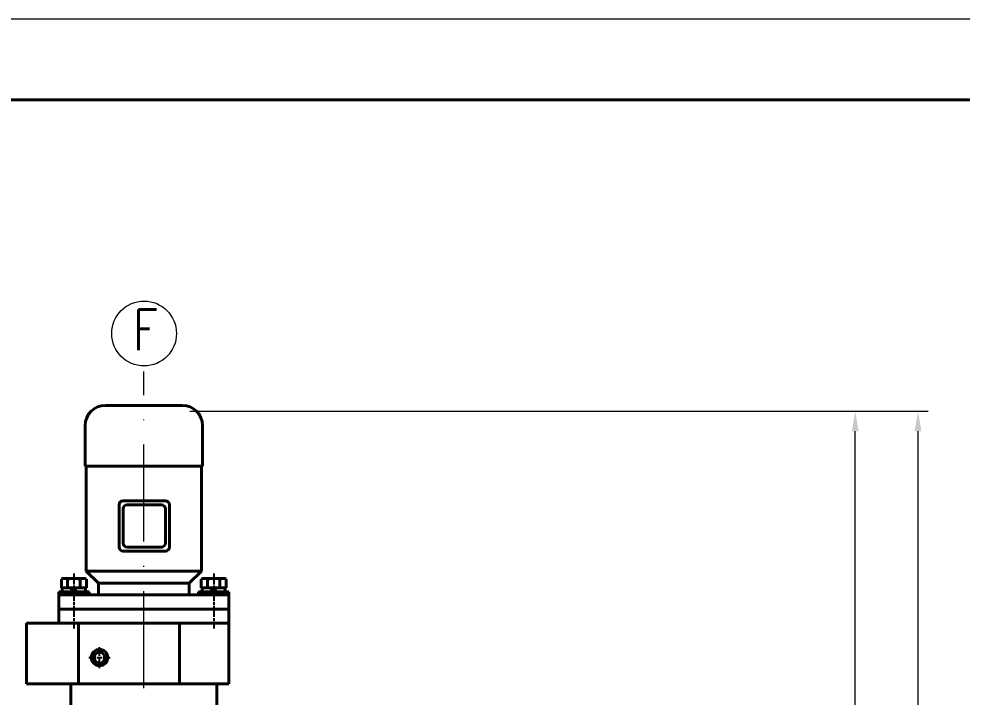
# Model space of a CAD drawing. Header units: millimetres. Extents: x 3080 to 3710, y -594 to 0.
# Drawn here: x 3186.5 to 3303, y -84.1 to -0.4 of the extents above; entities that cross this region are included whole.
import ezdxf

# ---------------------------------------------------------------- set-up
doc = ezdxf.new("R2010")
doc.units = ezdxf.units.MM
doc.linetypes.add('ACAD_ISO10W100', pattern=[18, 12, -3, 0, -3])
doc.linetypes.add('CENTER', pattern=[2, 1.25, -0.25, 0.25, -0.25])
doc.layers.add('中心线', color=1, linetype='CENTER')
for name, color, linetype, lineweight in [('点划线', 7, 'ACAD_ISO10W100', 20), ('粗实线', 7, 'Continuous', 40), ('细实线', 7, 'Continuous', 20)]:
    doc.layers.add(name, color=color, linetype=linetype, lineweight=lineweight)
doc.styles.add('样式 1', font='txt.shx', dxfattribs={"width": 0.8, "bigfont": 'hztxt.shx'})

msp = doc.modelspace()

# ---------------------------------------------------------------- linework, layer by layer
at = {"layer": '中心线', "color": 7}
for p, q in [((3193.3146, -68.8547), (3193.3146, -75.5237)), ((3193.3146, -68.9701), (3193.3146, -75.6391)), ((3210.5821, -68.8547), (3210.5821, -75.5237)), ((3210.5821, -68.9701), (3210.5821, -75.6391)), ((3196.4774, -80.5235), (3196.4774, -77.9592))]:
    msp.add_line(p, q, dxfattribs=at)
at = {"layer": '中心线', "color": 7, "ltscale": 0.5}
msp.add_line((3195.1494, -79.2379), (3197.8055, -79.2379), dxfattribs=at)
at = {"layer": '点划线', "color": 7}
msp.add_line((3201.9481, -336.418), (3201.9484, -43.9225), dxfattribs=at)
at = {"layer": '粗实线', "color": 7}
for p, q in [((3105.3252, -10.3636), (3490.3252, -10.3636)), ((3197.1984, -48.0898), (3206.6984, -48.0898)), ((3194.6984, -55.5898), (3194.6984, -50.5898)), ((3209.1984, -55.5898), (3209.1984, -50.5898)), ((3194.6984, -55.5898), (3209.1984, -55.5898)), ((3194.8393, -68.5503), (3194.8393, -55.5898)), ((3209.0574, -68.5503), (3209.0574, -55.5898)), ((3194.8393, -68.5503), (3209.0574, -68.5503)), ((3194.8393, -68.5503), (3196.3393, -70.0503)), ((3209.0574, -68.5503), (3207.5574, -70.0503)), ((3191.7672, -69.5615), (3191.9561, -69.4525)), ((3191.7672, -70.6189), (3191.7672, -69.5615)), ((3194.6732, -69.4525), (3191.9561, -69.4525)), ((3192.5409, -69.5615), (3192.5409, -70.6189)), ((3194.0883, -69.5615), (3194.0883, -70.6189)), ((3194.862, -69.5615), (3194.6732, -69.4525)), ((3194.862, -70.6189), (3194.862, -69.5615)), ((3209.0347, -69.5615), (3209.2236, -69.4525)), ((3209.0347, -70.6189), (3209.0347, -69.5615)), ((3209.2236, -69.4525), (3211.9407, -69.4525)), ((3209.8084, -69.5615), (3209.8084, -70.6189)), ((3211.3558, -69.5615), (3211.3558, -70.6189)), ((3212.1295, -69.5615), (3211.9407, -69.4525)), ((3212.1295, -70.6189), (3212.1295, -69.5615)), ((3194.862, -70.6189), (3191.7672, -70.6189)), ((3191.8838, -70.6189), (3194.7454, -70.6189)), ((3191.8838, -70.6189), (3191.8838, -71.101)), ((3192.8556, -70.6189), (3193.3377, -71.101)), ((3193.1965, -70.6189), (3193.6786, -71.101)), ((3194.7454, -70.6189), (3194.7454, -71.101)), ((3196.3393, -70.0503), (3207.5574, -70.0503)), ((3196.3393, -70.0503), (3196.3393, -71.4898)), ((3207.5574, -70.0503), (3207.5574, -71.4898)), ((3209.0347, -70.6189), (3212.1295, -70.6189)), ((3212.0129, -70.6189), (3209.1513, -70.6189)), ((3209.1513, -70.6189), (3209.1513, -71.101)), ((3210.1231, -70.6189), (3210.6052, -71.101)), ((3210.464, -70.6189), (3210.9461, -71.101)), ((3212.0129, -70.6189), (3212.0129, -71.101)), ((3191.4484, -71.101), (3195.1808, -71.101)), ((3191.4484, -71.101), (3191.4484, -71.4898)), ((3191.4484, -71.4898), (3212.4484, -71.4898)), ((3191.4484, -74.9898), (3191.4484, -71.4898)), ((3191.8838, -71.101), (3194.7454, -71.101)), ((3195.1808, -71.101), (3195.1808, -71.4898)), ((3212.4484, -71.101), (3208.7159, -71.101)), ((3208.7159, -71.101), (3208.7159, -71.4898)), ((3212.0129, -71.101), (3209.1513, -71.101)), ((3212.4484, -71.101), (3212.4484, -71.4898)), ((3212.4484, -82.4898), (3212.4484, -71.4898)), ((3191.4484, -73.2398), (3212.4484, -73.2398)), ((3187.4484, -74.9898), (3212.4484, -74.9898)), ((3187.4484, -82.4898), (3187.4484, -74.9898)), ((3193.8922, -82.4898), (3193.8922, -74.9898)), ((3206.3427, -82.4898), (3206.3427, -74.9898)), ((3187.4484, -82.4898), (3212.4484, -82.4898)), ((3192.9484, -86.4898), (3192.9484, -82.4898)), ((3210.9484, -86.4898), (3210.9484, -82.4898))]:
    msp.add_line(p, q, dxfattribs=at)
for points in [[(3199.3931, -59.8749), (3204.6151, -59.8749, -0.41421356), (3205.1151, -60.3749), (3205.1151, -65.5968, -0.41421356), (3204.6151, -66.0968), (3199.3931, -66.0968, -0.41421356), (3198.8931, -65.5968), (3198.8931, -60.3749, -0.41421356)], [(3199.8931, -60.3749), (3204.1151, -60.3749, -0.41421356), (3204.6151, -60.8749), (3204.6151, -65.0968, -0.41421356), (3204.1151, -65.5968), (3199.8931, -65.5968, -0.41421356), (3199.3931, -65.0968), (3199.3931, -60.8749, -0.41421356)]]:
    msp.add_lwpolyline(points, format="xyb", close=True, dxfattribs=at)
for centre, radius, start, end in [((3197.1984, -50.5898), 2.5, 90, 180), ((3206.6984, -50.5898), 2.5, 0, 90), ((3192.154, -70.1932), 0.7407, 58.515934, 121.484066), ((3193.3146, -72.2518), 2.7994, 73.9552, 106.0448), ((3194.4752, -70.1932), 0.7407, 58.515934, 121.484066), ((3209.4216, -70.1932), 0.7407, 58.515934, 121.484066), ((3210.5821, -72.2518), 2.7994, 73.9552, 106.0448), ((3211.7427, -70.1932), 0.7407, 58.515934, 121.484066)]:
    msp.add_arc(centre, radius, start, end, dxfattribs=at)
at = {"layer": '粗实线', "color": 7, "ltscale": 0.5}
for radius, start, end in [(1.0102, 359.111205, 357.906914), (0.6735, 1.345463, 356.806858)]:
    msp.add_arc((3196.4774, -79.2379), radius, start, end, dxfattribs=at)
at = {"layer": '细实线', "color": 7}
for p, q in [((3080.3252, -0.3636), (3500.3252, -0.3636)), ((3080.3252, -0.3636), (3500.3252, -0.3636)), ((3207.634, -48.7968), (3298.808, -48.7968)), ((3289.8065, -132.9936), (3289.8065, -51.2968)), ((3297.558, -353.1378), (3297.558, -51.2968))]:
    msp.add_line(p, q, dxfattribs=at)
msp.add_circle((3201.9806, -39.2156), 4, dxfattribs=at)
for points in [[(3289.3898, -51.2968), (3290.2232, -51.2968), (3289.8065, -48.7968)], [(3297.1413, -51.2968), (3297.9746, -51.2968), (3297.558, -48.7968)]]:
    msp.add_solid(points, dxfattribs=at)

# ---------------------------------------------------------------- texts
at = {"layer": '细实线', "color": 7, "insert": (3200.597, -36.2588), "char_height": 5, "width": 5.090114, "attachment_point": 1, "style": '样式 1'}
msp.add_mtext('F', dxfattribs=at)

doc.saveas('drawing.dxf')
